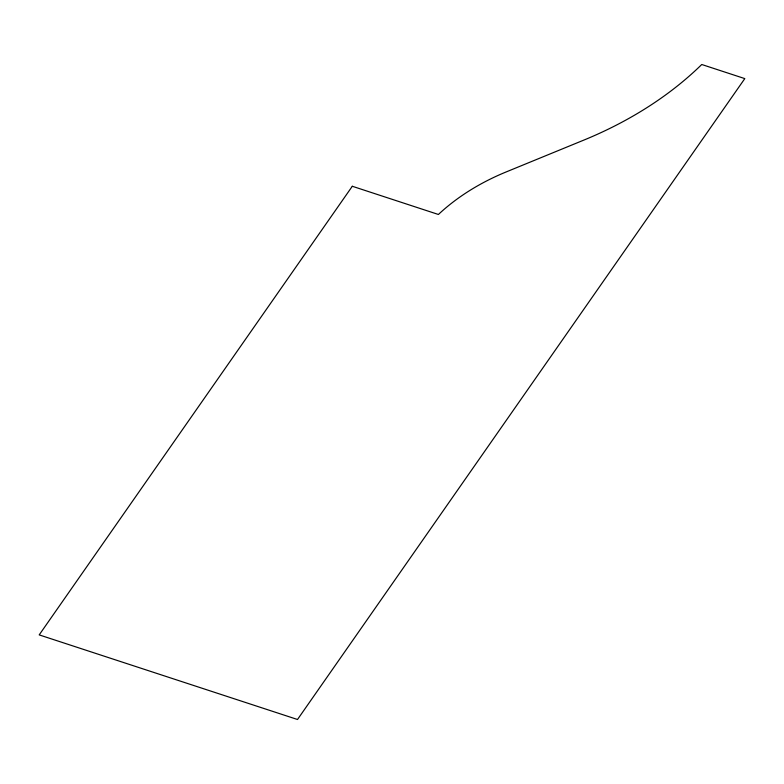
<?xml version="1.0" encoding="UTF-8"?>
<svg xmlns="http://www.w3.org/2000/svg" width="784" height="784" viewBox="0 0 784 784"><rect width="100%" height="100%" fill="white"/><g stroke="black" fill="none" stroke-linecap="round" stroke-linejoin="round"><path stroke-width="1.18" d="M352.3 186.269L39.2 634.893L297.508 719.496L744.8 78.606L701.749 64.504A346.753 248.587 -5.5 0 1 583.815 140.111L506.16 171.941A207.564 148.813 -5.5 0 0 438.403 214.473L352.3 186.269"/></g></svg>
